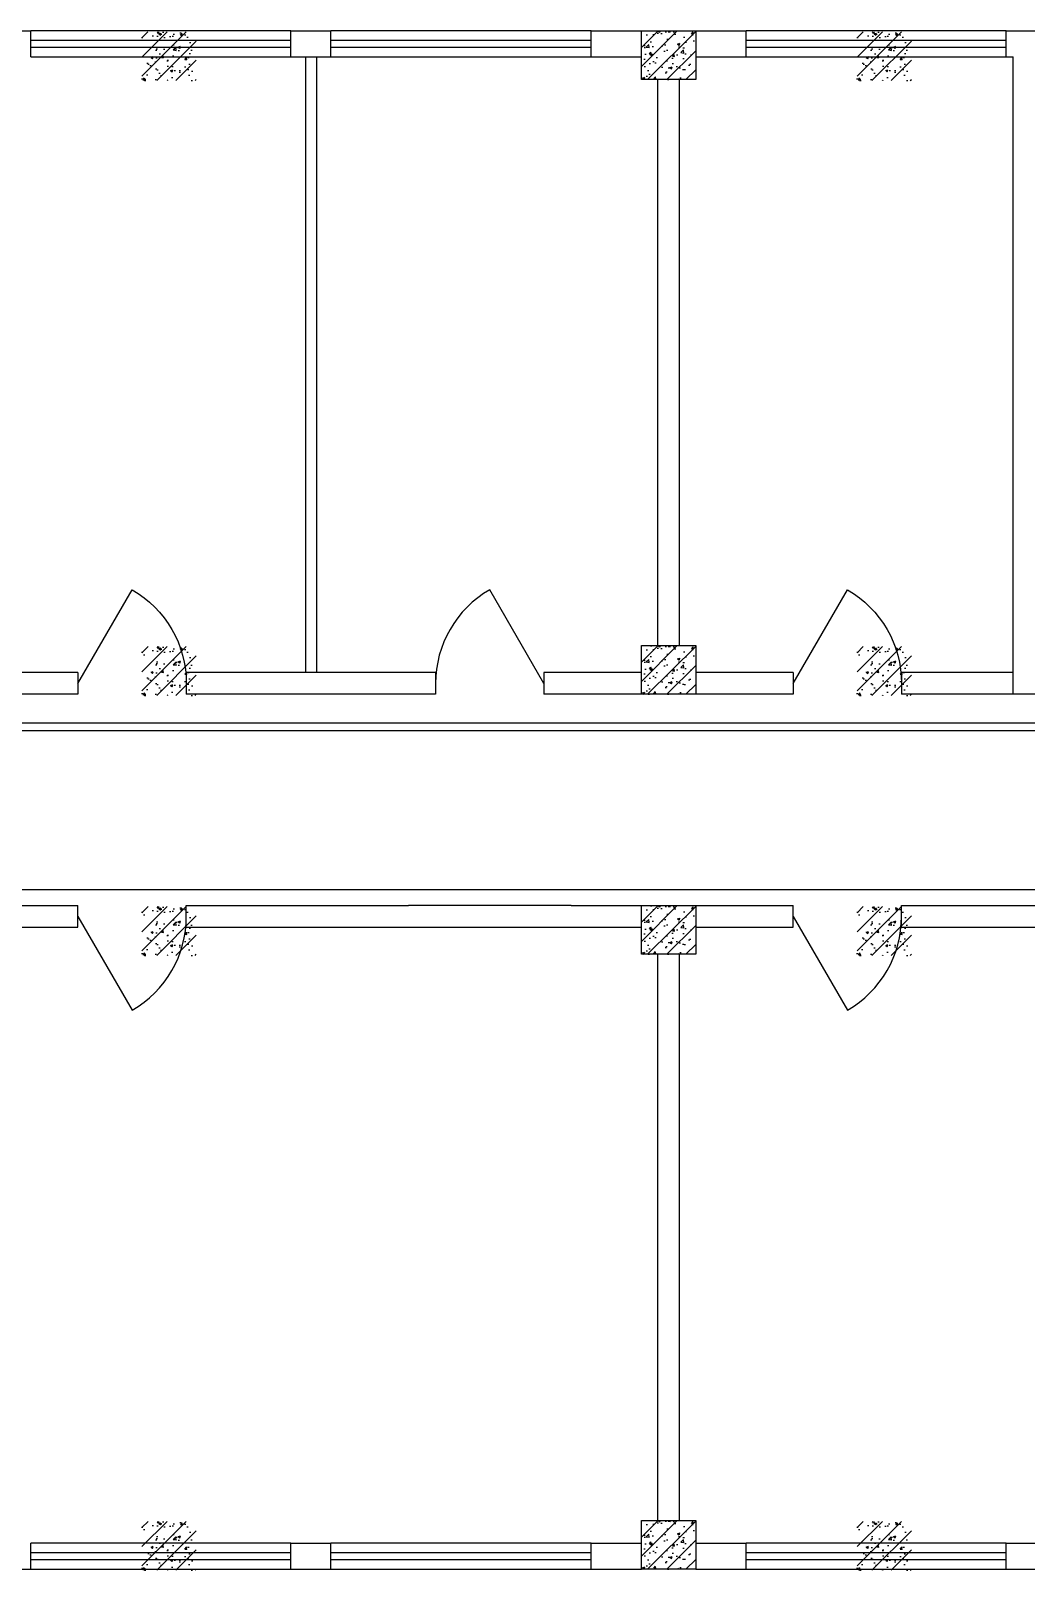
# Model space of a CAD drawing. Header units: millimetres. Extents: x 1454 to 76815, y 2126 to 32240.
# Drawn here: x 55125 to 61248, y 22736 to 32209 of the extents above; entities that cross this region are included whole.
import ezdxf
from ezdxf.enums import TextEntityAlignment as Align

# ---------------------------------------------------------------- set-up
doc = ezdxf.new("R2010")
doc.units = ezdxf.units.MM
doc.linetypes.add('CONTINOUS', pattern=[0])
for name, color, linetype in [('BD0', 7, 'Continuous'), ('C', 7, 'Continuous'), ('T', 7, 'Continuous'), ('WINDOW', 7, 'Continuous'), ('WINDOW_TEXT', 7, 'Continuous'), ('Z', 7, 'Continuous'), ('Z1', 9, 'Continuous'), ('文字说明', 7, 'Continuous')]:
    doc.layers.add(name, color=color, linetype=linetype)
doc.styles.add('SIMPLEX', font='SIMPLEX.SHX')

# ---------------------------------------------------------------- blocks, each defined once
blk = doc.blocks.new('_DBLK')
blk.add_line((-0.5, 0), (0, -0.866))
blk.add_arc((-0.5, 0), 1, 300, 0)
at = {"layer": 'WINDOW_TEXT', "style": 'SIMPLEX', "flags": 9}
blk.add_attdef('A', text='', height=1, dxfattribs=at).set_placement((0, 1.5), align=Align.MIDDLE)

msp = doc.modelspace()

# ---------------------------------------------------------------- hatches: boundary and pattern name
at = {"layer": 'Z1'}
h = msp.add_hatch(dxfattribs=at)
h.set_pattern_fill('ANSI31', color=256, scale=666.666667, style=0)
h.set_pattern_definition([(45, (-1629818.67, -75789.21), (-58.925565, 58.925565), [])])
h.paths.add_polyline_path([(55809, 32202.4), (56142.3, 32202.4), (56142.3, 31902.4), (55809, 31902.4)])
h = msp.add_hatch(dxfattribs=at)
h.set_pattern_fill('AR-CONC', color=256, scale=20, style=0)
h.set_pattern_definition([(50, (-1629818.67, -75789.21), (143.4520365, -12.550427), [15, -165]), (355, (-1629818.67, -75789.21), (-27.750267, 150.438427), [12, -132]), (100.4514, (-1629806.72, -75790.26), (115.701876, 137.887908), [12.748038, -140.228422]), (46.1842, (-1629818.67, -75749.21), (213.44821, -33.103803), [22.5, -247.5]), (96.6356, (-1629800.89, -75751.97), (186.93254, 194.823574), [19.122058, -210.3426]), (351.1842, (-1629818.67, -75749.21), (186.93239, 194.82372), [18, -198]), (21, (-1629798.67, -75759.21), (119.3814104, -80.523778), [15, -165]), (326, (-1629798.67, -75759.21), (48.663066, 145.030009), [12, -132]), (71.4514, (-1629788.72, -75765.92), (168.044526, 64.506099), [12.748038, -140.228422]), (37.5, (-1629818.673, -75789.214), (2.431971, 66.5787708), [0, -130.4, 0, -134, 0, -132.5]), (7.5, (-1629818.67, -75789.214), (52.6139075, 78.8823424), [0, -76.4, 0, -127.4, 0, -50.5]), (327.5, (-1629863.273, -75789.214), (106.7644872, -4.5109743), [0, -50, 0, -156, 0, -207]), (317.5, (-1629883.27, -75789.21), (116.637234, 20.0209965), [0, -65, 0, -103.6, 0, -147])])
h.paths.add_polyline_path([(55809, 32202.4), (56142.3, 32202.4), (56142.3, 31902.4), (55809, 31902.4)])
h = msp.add_hatch(dxfattribs=at)
h.set_pattern_fill('ANSI31', color=256, scale=666.666667, style=0)
h.set_pattern_definition([(45, (-1419941.046, -501785.635), (-58.925565, 58.925565), [])])
h.paths.add_polyline_path([(58881.7, 32209.1), (59215.1, 32209.1), (59215.1, 31909.1), (58881.7, 31909.1)])
h = msp.add_hatch(dxfattribs=at)
h.set_pattern_fill('AR-CONC', color=256, scale=20, style=0)
h.set_pattern_definition([(50, (-1419941.05, -501785.64), (143.4520365, -12.550427), [15, -165]), (355, (-1419941.05, -501785.64), (-27.750267, 150.438427), [12, -132]), (100.4514, (-1419929.09, -501786.68), (115.701876, 137.887908), [12.748038, -140.228422]), (46.1842, (-1419941.05, -501745.64), (213.44821, -33.103803), [22.5, -247.5]), (96.6356, (-1419923.26, -501748.4), (186.93254, 194.823574), [19.122058, -210.3426]), (351.1842, (-1419941.05, -501745.64), (186.93239, 194.82372), [18, -198]), (21, (-1419921.05, -501755.64), (119.38141, -80.523778), [15, -165]), (326, (-1419921.05, -501755.64), (48.663066, 145.030009), [12, -132]), (71.4514, (-1419911.1, -501762.35), (168.044526, 64.506099), [12.748038, -140.228422]), (37.5, (-1419941.046, -501785.635), (2.431971, 66.5787708), [0, -130.4, 0, -134, 0, -132.5]), (7.5, (-1419941.046, -501785.635), (52.6139075, 78.8823424), [0, -76.4, 0, -127.4, 0, -50.5]), (327.5, (-1419985.646, -501785.635), (106.7644872, -4.5109743), [0, -50, 0, -156, 0, -207]), (317.5, (-1420005.65, -501785.635), (116.637234, 20.0209965), [0, -65, 0, -103.6, 0, -147])])
h.paths.add_polyline_path([(58881.7, 32209.1), (59215.1, 32209.1), (59215.1, 31909.1), (58881.7, 31909.1)])
h = msp.add_hatch(dxfattribs=at)
h.set_pattern_fill('ANSI31', color=256, scale=666.666667, style=0)
h.set_pattern_definition([(45, (-1625418.67, -75789.21), (-58.925565, 58.925565), [])])
h.paths.add_polyline_path([(60209, 32202.4), (60542.3, 32202.4), (60542.3, 31902.4), (60209, 31902.4)])
h = msp.add_hatch(dxfattribs=at)
h.set_pattern_fill('AR-CONC', color=256, scale=20, style=0)
h.set_pattern_definition([(50, (-1625418.67, -75789.21), (143.4520365, -12.550427), [15, -165]), (355, (-1625418.67, -75789.21), (-27.750267, 150.438427), [12, -132]), (100.4514, (-1625406.72, -75790.26), (115.701876, 137.887908), [12.748038, -140.228422]), (46.1842, (-1625418.67, -75749.21), (213.44821, -33.103803), [22.5, -247.5]), (96.6356, (-1625400.89, -75751.97), (186.93254, 194.823574), [19.122058, -210.3426]), (351.1842, (-1625418.67, -75749.21), (186.93239, 194.82372), [18, -198]), (21, (-1625398.67, -75759.21), (119.3814104, -80.523778), [15, -165]), (326, (-1625398.67, -75759.21), (48.663066, 145.030009), [12, -132]), (71.4514, (-1625388.72, -75765.92), (168.044526, 64.506099), [12.748038, -140.228422]), (37.5, (-1625418.673, -75789.214), (2.431971, 66.5787708), [0, -130.4, 0, -134, 0, -132.5]), (7.5, (-1625418.67, -75789.214), (52.6139075, 78.8823424), [0, -76.4, 0, -127.4, 0, -50.5]), (327.5, (-1625463.273, -75789.214), (106.7644872, -4.5109743), [0, -50, 0, -156, 0, -207]), (317.5, (-1625483.27, -75789.21), (116.637234, 20.0209965), [0, -65, 0, -103.6, 0, -147])])
h.paths.add_polyline_path([(60209, 32202.4), (60542.3, 32202.4), (60542.3, 31902.4), (60209, 31902.4)])
h = msp.add_hatch(dxfattribs=at)
h.set_pattern_fill('ANSI31', color=256, scale=666.666667, style=0)
h.set_pattern_definition([(45, (-1419941.046, -505568.97), (-58.925565, 58.925565), [])])
h.paths.add_polyline_path([(58881.7, 28425.8), (59215.1, 28425.8), (59215.1, 28125.8), (58881.7, 28125.8)])
h = msp.add_hatch(dxfattribs=at)
h.set_pattern_fill('AR-CONC', color=256, scale=20, style=0)
h.set_pattern_definition([(50, (-1419941.05, -505568.97), (143.4520365, -12.550427), [15, -165]), (355, (-1419941.05, -505568.97), (-27.750267, 150.438427), [12, -132]), (100.4514, (-1419929.09, -505570.01), (115.701876, 137.887908), [12.748038, -140.228422]), (46.1842, (-1419941.05, -505528.97), (213.44821, -33.103803), [22.5, -247.5]), (96.6356, (-1419923.26, -505531.73), (186.93254, 194.823574), [19.122058, -210.3426]), (351.1842, (-1419941.05, -505528.97), (186.93239, 194.82372), [18, -198]), (21, (-1419921.05, -505538.97), (119.38141, -80.523778), [15, -165]), (326, (-1419921.05, -505538.97), (48.663066, 145.030009), [12, -132]), (71.4514, (-1419911.1, -505545.68), (168.044526, 64.506099), [12.748038, -140.228422]), (37.5, (-1419941.046, -505568.97), (2.431971, 66.5787708), [0, -130.4, 0, -134, 0, -132.5]), (7.5, (-1419941.046, -505568.97), (52.6139075, 78.8823424), [0, -76.4, 0, -127.4, 0, -50.5]), (327.5, (-1419985.646, -505568.97), (106.7644872, -4.5109743), [0, -50, 0, -156, 0, -207]), (317.5, (-1420005.65, -505568.97), (116.637234, 20.0209965), [0, -65, 0, -103.6, 0, -147])])
h.paths.add_polyline_path([(58881.7, 28425.8), (59215.1, 28425.8), (59215.1, 28125.8), (58881.7, 28125.8)])
h = msp.add_hatch(dxfattribs=at)
h.set_pattern_fill('ANSI31', color=256, scale=666.666667, style=0)
h.set_pattern_definition([(45, (-1629818.67, -79572.55), (-58.925565, 58.925565), [])])
h.paths.add_polyline_path([(55809, 28419.1), (56142.3, 28419.1), (56142.3, 28119.1), (55809, 28119.1)])
h = msp.add_hatch(dxfattribs=at)
h.set_pattern_fill('AR-CONC', color=256, scale=20, style=0)
h.set_pattern_definition([(50, (-1629818.67, -79572.55), (143.4520365, -12.550427), [15, -165]), (355, (-1629818.67, -79572.55), (-27.750267, 150.438427), [12, -132]), (100.4514, (-1629806.72, -79573.6), (115.701876, 137.887908), [12.748038, -140.228422]), (46.1842, (-1629818.67, -79532.55), (213.44821, -33.103803), [22.5, -247.5]), (96.6356, (-1629800.89, -79535.3), (186.93254, 194.823574), [19.122058, -210.3426]), (351.1842, (-1629818.67, -79532.55), (186.93239, 194.82372), [18, -198]), (21, (-1629798.67, -79542.55), (119.3814104, -80.523778), [15, -165]), (326, (-1629798.67, -79542.55), (48.663066, 145.030009), [12, -132]), (71.4514, (-1629788.72, -79549.26), (168.044526, 64.506099), [12.748038, -140.228422]), (37.5, (-1629818.673, -79572.547), (2.431971, 66.5787708), [0, -130.4, 0, -134, 0, -132.5]), (7.5, (-1629818.67, -79572.55), (52.6139075, 78.8823424), [0, -76.4, 0, -127.4, 0, -50.5]), (327.5, (-1629863.273, -79572.547), (106.7644872, -4.5109743), [0, -50, 0, -156, 0, -207]), (317.5, (-1629883.27, -79572.55), (116.637234, 20.0209965), [0, -65, 0, -103.6, 0, -147])])
h.paths.add_polyline_path([(55809, 28419.1), (56142.3, 28419.1), (56142.3, 28119.1), (55809, 28119.1)])
h = msp.add_hatch(dxfattribs=at)
h.set_pattern_fill('ANSI31', color=256, scale=666.666667, style=0)
h.set_pattern_definition([(45, (-1625418.67, -79572.55), (-58.925565, 58.925565), [])])
h.paths.add_polyline_path([(60209, 28419.1), (60542.3, 28419.1), (60542.3, 28119.1), (60209, 28119.1)])
h = msp.add_hatch(dxfattribs=at)
h.set_pattern_fill('AR-CONC', color=256, scale=20, style=0)
h.set_pattern_definition([(50, (-1625418.67, -79572.55), (143.4520365, -12.550427), [15, -165]), (355, (-1625418.67, -79572.55), (-27.750267, 150.438427), [12, -132]), (100.4514, (-1625406.72, -79573.6), (115.701876, 137.887908), [12.748038, -140.228422]), (46.1842, (-1625418.67, -79532.55), (213.44821, -33.103803), [22.5, -247.5]), (96.6356, (-1625400.89, -79535.3), (186.93254, 194.823574), [19.122058, -210.3426]), (351.1842, (-1625418.67, -79532.55), (186.93239, 194.82372), [18, -198]), (21, (-1625398.67, -79542.55), (119.3814104, -80.523778), [15, -165]), (326, (-1625398.67, -79542.55), (48.663066, 145.030009), [12, -132]), (71.4514, (-1625388.72, -79549.26), (168.044526, 64.506099), [12.748038, -140.228422]), (37.5, (-1625418.673, -79572.547), (2.431971, 66.5787708), [0, -130.4, 0, -134, 0, -132.5]), (7.5, (-1625418.67, -79572.55), (52.6139075, 78.8823424), [0, -76.4, 0, -127.4, 0, -50.5]), (327.5, (-1625463.273, -79572.547), (106.7644872, -4.5109743), [0, -50, 0, -156, 0, -207]), (317.5, (-1625483.27, -79572.55), (116.637234, 20.0209965), [0, -65, 0, -103.6, 0, -147])])
h.paths.add_polyline_path([(60209, 28419.1), (60542.3, 28419.1), (60542.3, 28119.1), (60209, 28119.1)])
h = msp.add_hatch(dxfattribs=at)
h.set_pattern_fill('AR-CONC', color=256, scale=20, style=0)
h.set_pattern_definition([(50, (-1629818.67, -81172.55), (143.4520365, -12.550427), [15, -165]), (355, (-1629818.67, -81172.55), (-27.750267, 150.438427), [12, -132]), (100.4514, (-1629806.72, -81173.6), (115.701876, 137.887908), [12.748038, -140.228422]), (46.1842, (-1629818.67, -81132.55), (213.44821, -33.103803), [22.5, -247.5]), (96.6356, (-1629800.89, -81135.3), (186.93254, 194.823574), [19.122058, -210.3426]), (351.1842, (-1629818.67, -81132.55), (186.93239, 194.82372), [18, -198]), (21, (-1629798.67, -81142.55), (119.3814104, -80.523778), [15, -165]), (326, (-1629798.67, -81142.55), (48.663066, 145.030009), [12, -132]), (71.4514, (-1629788.72, -81149.26), (168.044526, 64.506099), [12.748038, -140.228422]), (37.5, (-1629818.673, -81172.547), (2.431971, 66.5787708), [0, -130.4, 0, -134, 0, -132.5]), (7.5, (-1629818.67, -81172.55), (52.6139075, 78.8823424), [0, -76.4, 0, -127.4, 0, -50.5]), (327.5, (-1629863.273, -81172.547), (106.7644872, -4.5109743), [0, -50, 0, -156, 0, -207]), (317.5, (-1629883.27, -81172.55), (116.637234, 20.0209965), [0, -65, 0, -103.6, 0, -147])])
h.paths.add_polyline_path([(55809, 26819.1), (56142.3, 26819.1), (56142.3, 26519.1), (55809, 26519.1)])
h = msp.add_hatch(dxfattribs=at)
h.set_pattern_fill('ANSI31', color=256, scale=666.666667, style=0)
h.set_pattern_definition([(45, (-1629818.67, -81172.55), (-58.925565, 58.925565), [])])
h.paths.add_polyline_path([(55809, 26819.1), (56142.3, 26819.1), (56142.3, 26519.1), (55809, 26519.1)])
h = msp.add_hatch(dxfattribs=at)
h.set_pattern_fill('AR-CONC', color=256, scale=20, style=0)
h.set_pattern_definition([(50, (-1419941.05, -507168.97), (143.4520365, -12.550427), [15, -165]), (355, (-1419941.05, -507168.97), (-27.750267, 150.438427), [12, -132]), (100.4514, (-1419929.09, -507170.01), (115.701876, 137.887908), [12.748038, -140.228422]), (46.1842, (-1419941.05, -507128.97), (213.44821, -33.103803), [22.5, -247.5]), (96.6356, (-1419923.26, -507131.73), (186.93254, 194.823574), [19.122058, -210.3426]), (351.1842, (-1419941.05, -507128.97), (186.93239, 194.82372), [18, -198]), (21, (-1419921.05, -507138.97), (119.38141, -80.523778), [15, -165]), (326, (-1419921.05, -507138.97), (48.663066, 145.030009), [12, -132]), (71.4514, (-1419911.1, -507145.68), (168.044526, 64.506099), [12.748038, -140.228422]), (37.5, (-1419941.046, -507168.97), (2.431971, 66.5787708), [0, -130.4, 0, -134, 0, -132.5]), (7.5, (-1419941.046, -507168.97), (52.6139075, 78.8823424), [0, -76.4, 0, -127.4, 0, -50.5]), (327.5, (-1419985.646, -507168.97), (106.7644872, -4.5109743), [0, -50, 0, -156, 0, -207]), (317.5, (-1420005.65, -507168.97), (116.637234, 20.0209965), [0, -65, 0, -103.6, 0, -147])])
h.paths.add_polyline_path([(58881.7, 26825.8), (59215.1, 26825.8), (59215.1, 26525.8), (58881.7, 26525.8)])
h = msp.add_hatch(dxfattribs=at)
h.set_pattern_fill('ANSI31', color=256, scale=666.666667, style=0)
h.set_pattern_definition([(45, (-1419941.046, -507168.97), (-58.925565, 58.925565), [])])
h.paths.add_polyline_path([(58881.7, 26825.8), (59215.1, 26825.8), (59215.1, 26525.8), (58881.7, 26525.8)])
h = msp.add_hatch(dxfattribs=at)
h.set_pattern_fill('AR-CONC', color=256, scale=20, style=0)
h.set_pattern_definition([(50, (-1625418.67, -81172.55), (143.4520365, -12.550427), [15, -165]), (355, (-1625418.67, -81172.55), (-27.750267, 150.438427), [12, -132]), (100.4514, (-1625406.72, -81173.6), (115.701876, 137.887908), [12.748038, -140.228422]), (46.1842, (-1625418.67, -81132.55), (213.44821, -33.103803), [22.5, -247.5]), (96.6356, (-1625400.89, -81135.3), (186.93254, 194.823574), [19.122058, -210.3426]), (351.1842, (-1625418.67, -81132.55), (186.93239, 194.82372), [18, -198]), (21, (-1625398.67, -81142.55), (119.3814104, -80.523778), [15, -165]), (326, (-1625398.67, -81142.55), (48.663066, 145.030009), [12, -132]), (71.4514, (-1625388.72, -81149.26), (168.044526, 64.506099), [12.748038, -140.228422]), (37.5, (-1625418.673, -81172.547), (2.431971, 66.5787708), [0, -130.4, 0, -134, 0, -132.5]), (7.5, (-1625418.67, -81172.55), (52.6139075, 78.8823424), [0, -76.4, 0, -127.4, 0, -50.5]), (327.5, (-1625463.273, -81172.547), (106.7644872, -4.5109743), [0, -50, 0, -156, 0, -207]), (317.5, (-1625483.27, -81172.55), (116.637234, 20.0209965), [0, -65, 0, -103.6, 0, -147])])
h.paths.add_polyline_path([(60209, 26819.1), (60542.3, 26819.1), (60542.3, 26519.1), (60209, 26519.1)])
h = msp.add_hatch(dxfattribs=at)
h.set_pattern_fill('ANSI31', color=256, scale=666.666667, style=0)
h.set_pattern_definition([(45, (-1625418.67, -81172.55), (-58.925565, 58.925565), [])])
h.paths.add_polyline_path([(60209, 26819.1), (60542.3, 26819.1), (60542.3, 26519.1), (60209, 26519.1)])
h = msp.add_hatch(dxfattribs=at)
h.set_pattern_fill('AR-CONC', color=256, scale=20, style=0)
h.set_pattern_definition([(50, (-1629818.67, -84955.88), (143.4520365, -12.550427), [15, -165]), (355, (-1629818.67, -84955.88), (-27.750267, 150.438427), [12, -132]), (100.4514, (-1629806.72, -84956.93), (115.701876, 137.887908), [12.748038, -140.228422]), (46.1842, (-1629818.67, -84915.88), (213.44821, -33.103803), [22.5, -247.5]), (96.6356, (-1629800.89, -84918.64), (186.93254, 194.823574), [19.122058, -210.3426]), (351.1842, (-1629818.67, -84915.88), (186.93239, 194.82372), [18, -198]), (21, (-1629798.67, -84925.88), (119.3814104, -80.523778), [15, -165]), (326, (-1629798.67, -84925.88), (48.663066, 145.030009), [12, -132]), (71.4514, (-1629788.72, -84932.59), (168.044526, 64.506099), [12.748038, -140.228422]), (37.5, (-1629818.673, -84955.88), (2.431971, 66.5787708), [0, -130.4, 0, -134, 0, -132.5]), (7.5, (-1629818.67, -84955.88), (52.6139075, 78.8823424), [0, -76.4, 0, -127.4, 0, -50.5]), (327.5, (-1629863.273, -84955.88), (106.7644872, -4.5109743), [0, -50, 0, -156, 0, -207]), (317.5, (-1629883.27, -84955.88), (116.637234, 20.0209965), [0, -65, 0, -103.6, 0, -147])])
h.paths.add_polyline_path([(55809, 23035.8), (56142.3, 23035.8), (56142.3, 22735.8), (55809, 22735.8)])
h = msp.add_hatch(dxfattribs=at)
h.set_pattern_fill('ANSI31', color=256, scale=666.666667, style=0)
h.set_pattern_definition([(45, (-1629818.67, -84955.88), (-58.925565, 58.925565), [])])
h.paths.add_polyline_path([(55809, 23035.8), (56142.3, 23035.8), (56142.3, 22735.8), (55809, 22735.8)])
h = msp.add_hatch(dxfattribs=at)
h.set_pattern_fill('AR-CONC', color=256, scale=20, style=0)
h.set_pattern_definition([(50, (-1419941.05, -510952.3), (143.4520365, -12.550427), [15, -165]), (355, (-1419941.05, -510952.3), (-27.750267, 150.438427), [12, -132]), (100.4514, (-1419929.09, -510953.35), (115.701876, 137.887908), [12.748038, -140.228422]), (46.1842, (-1419941.05, -510912.3), (213.44821, -33.103803), [22.5, -247.5]), (96.6356, (-1419923.26, -510915.06), (186.93254, 194.823574), [19.122058, -210.3426]), (351.1842, (-1419941.05, -510912.3), (186.93239, 194.82372), [18, -198]), (21, (-1419921.05, -510922.3), (119.38141, -80.523778), [15, -165]), (326, (-1419921.05, -510922.3), (48.663066, 145.030009), [12, -132]), (71.4514, (-1419911.1, -510929.01), (168.044526, 64.506099), [12.748038, -140.228422]), (37.5, (-1419941.046, -510952.3), (2.431971, 66.5787708), [0, -130.4, 0, -134, 0, -132.5]), (7.5, (-1419941.046, -510952.3), (52.6139075, 78.8823424), [0, -76.4, 0, -127.4, 0, -50.5]), (327.5, (-1419985.646, -510952.3), (106.7644872, -4.5109743), [0, -50, 0, -156, 0, -207]), (317.5, (-1420005.65, -510952.3), (116.637234, 20.0209965), [0, -65, 0, -103.6, 0, -147])])
h.paths.add_polyline_path([(58881.7, 23042.4), (59215.1, 23042.4), (59215.1, 22742.4), (58881.7, 22742.4)])
h = msp.add_hatch(dxfattribs=at)
h.set_pattern_fill('ANSI31', color=256, scale=666.666667, style=0)
h.set_pattern_definition([(45, (-1419941.046, -510952.3), (-58.925565, 58.925565), [])])
h.paths.add_polyline_path([(58881.7, 23042.4), (59215.1, 23042.4), (59215.1, 22742.4), (58881.7, 22742.4)])
h = msp.add_hatch(dxfattribs=at)
h.set_pattern_fill('AR-CONC', color=256, scale=20, style=0)
h.set_pattern_definition([(50, (-1625418.67, -84955.88), (143.4520365, -12.550427), [15, -165]), (355, (-1625418.67, -84955.88), (-27.750267, 150.438427), [12, -132]), (100.4514, (-1625406.72, -84956.93), (115.701876, 137.887908), [12.748038, -140.228422]), (46.1842, (-1625418.67, -84915.88), (213.44821, -33.103803), [22.5, -247.5]), (96.6356, (-1625400.89, -84918.64), (186.93254, 194.823574), [19.122058, -210.3426]), (351.1842, (-1625418.67, -84915.88), (186.93239, 194.82372), [18, -198]), (21, (-1625398.67, -84925.88), (119.3814104, -80.523778), [15, -165]), (326, (-1625398.67, -84925.88), (48.663066, 145.030009), [12, -132]), (71.4514, (-1625388.72, -84932.59), (168.044526, 64.506099), [12.748038, -140.228422]), (37.5, (-1625418.673, -84955.88), (2.431971, 66.5787708), [0, -130.4, 0, -134, 0, -132.5]), (7.5, (-1625418.67, -84955.88), (52.6139075, 78.8823424), [0, -76.4, 0, -127.4, 0, -50.5]), (327.5, (-1625463.273, -84955.88), (106.7644872, -4.5109743), [0, -50, 0, -156, 0, -207]), (317.5, (-1625483.27, -84955.88), (116.637234, 20.0209965), [0, -65, 0, -103.6, 0, -147])])
h.paths.add_polyline_path([(60209, 23035.8), (60542.3, 23035.8), (60542.3, 22735.8), (60209, 22735.8)])
h = msp.add_hatch(dxfattribs=at)
h.set_pattern_fill('ANSI31', color=256, scale=666.666667, style=0)
h.set_pattern_definition([(45, (-1625418.67, -84955.88), (-58.925565, 58.925565), [])])
h.paths.add_polyline_path([(60209, 23035.8), (60542.3, 23035.8), (60542.3, 22735.8), (60209, 22735.8)])

# ---------------------------------------------------------------- linework, layer by layer
for p, q in [((56815.1, 32049.1), (56815.1, 28259.1)), ((56881.7, 32049.1), (56881.7, 28259.1))]:
    msp.add_line(p, q)
at = {"layer": 'BD0'}
for p, q in [((54815.1, 32209.1), (55125.1, 32209.1)), ((55125.1, 32049.1), (55125.1, 32209.1)), ((56725.1, 32049.1), (56725.1, 32209.1)), ((56725.1, 32209.1), (56971.7, 32209.1)), ((56971.7, 32049.1), (56971.7, 32209.1)), ((58571.7, 32049.1), (58571.7, 32209.1)), ((58571.7, 32209.1), (58881.7, 32209.1)), ((59215.1, 32209.1), (59525.1, 32209.1)), ((59525.1, 32049.1), (59525.1, 32209.1)), ((61125.1, 32209.1), (61371.7, 32209.1)), ((61125.1, 32049.1), (61125.1, 32209.1)), ((56725.1, 32049.1), (56971.7, 32049.1)), ((58571.7, 32049.1), (58881.7, 32049.1)), ((59215.1, 32049.1), (59525.1, 32049.1)), ((61125.1, 32049.1), (61168.4, 32049.1)), ((61168.4, 28125.8), (61168.4, 32049.1)), ((62281.7, 28125.8), (61168.4, 28125.8)), ((56081.7, 26825.8), (57448.4, 26825.8)), ((58448.4, 26825.8), (57448.4, 26825.8)), ((58448.4, 26825.8), (58881.7, 26825.8)), ((60481.7, 26825.8), (61848.4, 26825.8)), ((56081.7, 26692.4), (57448.4, 26692.4)), ((57448.4, 26692.4), (58448.4, 26692.4)), ((58448.4, 26692.4), (58881.7, 26692.4)), ((60481.7, 26692.4), (61848.4, 26692.4)), ((55125.1, 22742.4), (55125.1, 22902.4)), ((56725.1, 22742.4), (56725.1, 22902.4)), ((56725.1, 22902.4), (56971.7, 22902.4)), ((56971.7, 22742.4), (56971.7, 22902.4)), ((58571.7, 22742.4), (58571.7, 22902.4)), ((58571.7, 22902.4), (58881.7, 22902.4)), ((59215.1, 22902.4), (59525.1, 22902.4)), ((59525.1, 22742.4), (59525.1, 22902.4)), ((61125.1, 22902.4), (61371.7, 22902.4)), ((61125.1, 22742.4), (61125.1, 22902.4))]:
    msp.add_line(p, q, dxfattribs=at)
at = {"layer": 'C', "color": 7}
for p, q in [((56725.1, 32209.1), (55125.1, 32209.1)), ((56725.1, 32149.1), (55125.1, 32149.1)), ((58571.7, 32209.1), (56971.7, 32209.1)), ((58571.7, 32149.1), (56971.7, 32149.1)), ((61125.1, 32209.1), (59525.1, 32209.1)), ((61125.1, 32149.1), (59525.1, 32149.1)), ((55125.1, 32109.1), (56725.1, 32109.1)), ((55125.1, 32049.1), (56725.1, 32049.1)), ((56971.7, 32109.1), (58571.7, 32109.1)), ((56971.7, 32049.1), (58571.7, 32049.1)), ((59525.1, 32109.1), (61125.1, 32109.1)), ((59525.1, 32049.1), (61125.1, 32049.1)), ((56725.1, 22902.4), (55125.1, 22902.4)), ((56725.1, 22842.4), (55125.1, 22842.4)), ((58571.7, 22902.4), (56971.7, 22902.4)), ((58571.7, 22842.4), (56971.7, 22842.4)), ((61125.1, 22902.4), (59525.1, 22902.4)), ((61125.1, 22842.4), (59525.1, 22842.4)), ((55125.1, 22802.4), (56725.1, 22802.4)), ((56971.7, 22802.4), (58571.7, 22802.4)), ((59525.1, 22802.4), (61125.1, 22802.4))]:
    msp.add_line(p, q, dxfattribs=at)
at = {"layer": 'T'}
for p, q in [((54815.1, 22742.4), (55125.1, 22742.4)), ((55125.1, 22742.4), (56725.1, 22742.4)), ((56725.1, 22742.4), (56971.7, 22742.4)), ((56971.7, 22742.4), (58571.7, 22742.4)), ((58571.7, 22742.4), (58881.7, 22742.4)), ((59215.1, 22742.4), (59525.1, 22742.4)), ((59525.1, 22742.4), (61125.1, 22742.4)), ((61125.1, 22742.4), (61371.7, 22742.4))]:
    msp.add_line(p, q, dxfattribs=at)
at = {"layer": 'Z'}
for p, q in [((58981.7, 28425.8), (58981.7, 31909.1)), ((59115.1, 28425.8), (59115.1, 31909.1)), ((55415.1, 28259.1), (54815.1, 28259.1)), ((55415.1, 28259.1), (55415.1, 28125.8)), ((56081.7, 28259.1), (56081.7, 28125.8)), ((57615.1, 28259.1), (56081.7, 28259.1)), ((57615.1, 28259.1), (57615.1, 28125.8)), ((58881.7, 28259.1), (58281.7, 28259.1)), ((58281.7, 28259.1), (58281.7, 28125.8)), ((59815.1, 28259.1), (59215.1, 28259.1)), ((59815.1, 28259.1), (59815.1, 28125.8)), ((61168.4, 28259.1), (60481.7, 28259.1)), ((60481.7, 28259.1), (60481.7, 28125.8)), ((55415.1, 28125.8), (54815.1, 28125.8)), ((57615.1, 28125.8), (56081.7, 28125.8)), ((58881.7, 28125.8), (58281.7, 28125.8)), ((59815.1, 28125.8), (59215.1, 28125.8)), ((61168.4, 28125.8), (60481.7, 28125.8)), ((54815.1, 26825.8), (55415.1, 26825.8)), ((55415.1, 26692.4), (55415.1, 26825.8)), ((56081.7, 26692.4), (56081.7, 26825.8)), ((59215.1, 26825.8), (59815.1, 26825.8)), ((59815.1, 26692.4), (59815.1, 26825.8)), ((60481.7, 26692.4), (60481.7, 26825.8)), ((54815.1, 26692.4), (55415.1, 26692.4)), ((59215.1, 26692.4), (59815.1, 26692.4)), ((58981.7, 23042.4), (58981.7, 26525.8)), ((59115.1, 23042.4), (59115.1, 26525.8))]:
    msp.add_line(p, q, dxfattribs=at)
for points in [[(58881.7, 32209.1), (59215.1, 32209.1), (59215.1, 31909.1), (58881.7, 31909.1)], [(58881.7, 28425.8), (59215.1, 28425.8), (59215.1, 28125.8), (58881.7, 28125.8)], [(58881.7, 26825.8), (59215.1, 26825.8), (59215.1, 26525.8), (58881.7, 26525.8)], [(58881.7, 23042.4), (59215.1, 23042.4), (59215.1, 22742.4), (58881.7, 22742.4)]]:
    msp.add_lwpolyline(points, close=True, dxfattribs=at)
at = {"layer": '文字说明', "color": 5, "linetype": 'CONTINOUS'}
for p, q in [((64768.6, 27947.5), (50808.8, 27947.5)), ((64320.1, 27900.3), (51274.1, 27900.3))]:
    msp.add_line(p, q, dxfattribs=at)
at = {"layer": '文字说明', "color": 3, "linetype": 'CONTINOUS'}
msp.add_line((65355.8, 26922.3), (50479.6, 26922.3), dxfattribs=at)

# ---------------------------------------------------------------- block references
at = {"layer": 'WINDOW', "yscale": 666.6666666666277, "zscale": 666.6666666666666, "rotation": 180}
for p, xscale in [((55748.4, 28192.4), -666.6666666665114), ((57948.4, 28192.4), 666.6666666665114), ((60148.4, 28192.4), -666.6666666665114)]:
    msp.add_blockref('_DBLK', p, dxfattribs=dict(at, xscale=xscale))
at = {"layer": 'WINDOW', "xscale": 666.6666666665114, "yscale": 666.6666666666277, "zscale": 666.6666666666666}
for p in [(55748.4, 26759.1), (60148.4, 26759.1)]:
    msp.add_blockref('_DBLK', p, dxfattribs=at)

doc.saveas('drawing.dxf')
